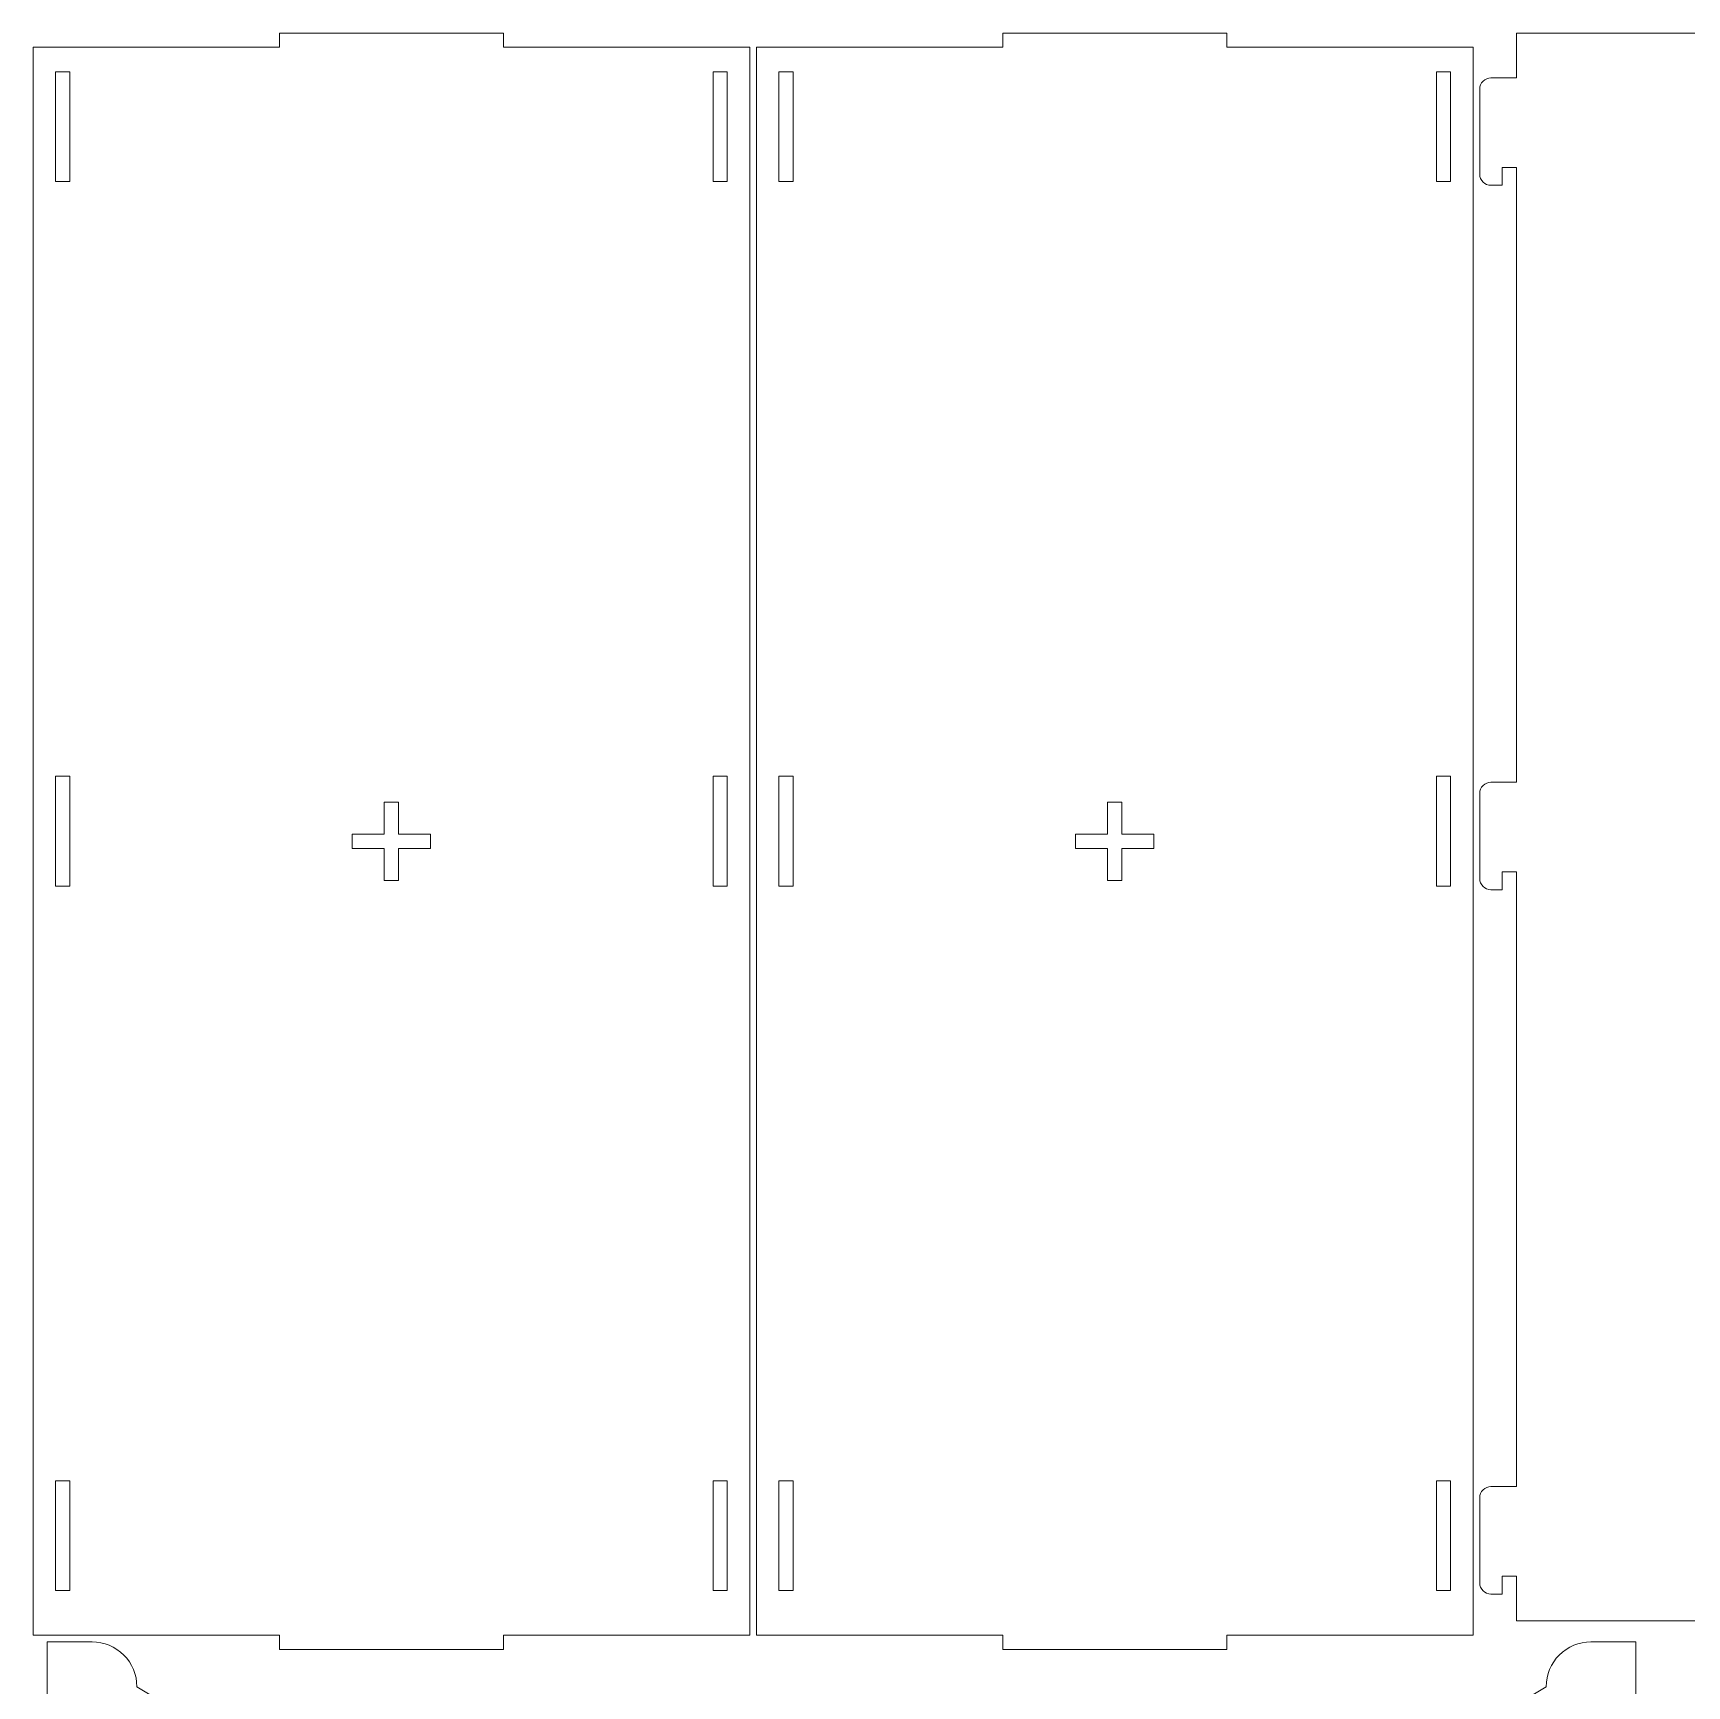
# Model space of a CAD drawing. Header units: millimetres. Extents: x -799 to 799, y -1498 to 1498.
# Drawn here: x -799 to -61, y -446 to 292 of the extents above; entities that cross this region are included whole.
import ezdxf

# ---------------------------------------------------------------- set-up
doc = ezdxf.new("R2010")
doc.units = ezdxf.units.MM
doc.header["$MEASUREMENT"] = 0
doc.layers.add('Layer 1', color=7, linetype='Continuous')

msp = doc.modelspace()

# ---------------------------------------------------------------- linework, layer by layer
at = {"layer": 'Layer 1', "color": 250, "lineweight": 20}
for points, knots in [([(-479.35, -423.5568), (-479.35, -423.5568), (-479.35, 285.7432), (-479.35, 285.7432), (-479.35, 285.7432), (-479.35, 285.7432), (-589.35, 285.7432), (-589.35, 285.7432), (-589.35, 285.7432), (-589.35, 285.7432), (-589.35, 292.0932), (-589.35, 292.0932), (-589.35, 292.0932), (-589.35, 292.0932), (-689.35, 292.0932), (-689.35, 292.0932), (-689.35, 292.0932), (-689.35, 292.0932), (-689.35, 285.7432), (-689.35, 285.7432), (-689.35, 285.7432), (-689.35, 285.7432), (-799.35, 285.7432), (-799.35, 285.7432), (-799.35, 285.7432), (-799.35, 285.7432), (-799.35, -423.5568), (-799.35, -423.5568), (-799.35, -423.5568), (-799.35, -423.5568), (-689.35, -423.5568), (-689.35, -423.5568), (-689.35, -423.5568), (-689.35, -423.5568), (-689.35, -429.9068), (-689.35, -429.9068), (-689.35, -429.9068), (-689.35, -429.9068), (-589.35, -429.9068), (-589.35, -429.9068), (-589.35, -429.9068), (-589.35, -429.9068), (-589.35, -423.5568), (-589.35, -423.5568), (-589.35, -423.5568), (-589.35, -423.5568), (-479.35, -423.5568), (-479.35, -423.5568)], [0, 0, 0, 0, 0.07692308, 0.07692308, 0.07692308, 0.07692308, 0.15384615, 0.15384615, 0.15384615, 0.15384615, 0.23076923, 0.23076923, 0.23076923, 0.23076923, 0.30769231, 0.30769231, 0.30769231, 0.30769231, 0.38461538, 0.38461538, 0.38461538, 0.38461538, 0.46153846, 0.46153846, 0.46153846, 0.46153846, 0.53846154, 0.53846154, 0.53846154, 0.53846154, 0.61538462, 0.61538462, 0.61538462, 0.61538462, 0.69230769, 0.69230769, 0.69230769, 0.69230769, 0.76923077, 0.76923077, 0.76923077, 0.76923077, 0.84615385, 0.84615385, 0.84615385, 0.84615385, 1, 1, 1, 1]), ([(-476.35, -423.5568), (-476.35, -423.5568), (-476.35, 285.7432), (-476.35, 285.7432), (-476.35, 285.7432), (-476.35, 285.7432), (-366.35, 285.7432), (-366.35, 285.7432), (-366.35, 285.7432), (-366.35, 285.7432), (-366.35, 292.0932), (-366.35, 292.0932), (-366.35, 292.0932), (-366.35, 292.0932), (-266.35, 292.0932), (-266.35, 292.0932), (-266.35, 292.0932), (-266.35, 292.0932), (-266.35, 285.7432), (-266.35, 285.7432), (-266.35, 285.7432), (-266.35, 285.7432), (-156.35, 285.7432), (-156.35, 285.7432), (-156.35, 285.7432), (-156.35, 285.7432), (-156.35, -423.5568), (-156.35, -423.5568), (-156.35, -423.5568), (-156.35, -423.5568), (-266.35, -423.5568), (-266.35, -423.5568), (-266.35, -423.5568), (-266.35, -423.5568), (-266.35, -429.9068), (-266.35, -429.9068), (-266.35, -429.9068), (-266.35, -429.9068), (-366.35, -429.9068), (-366.35, -429.9068), (-366.35, -429.9068), (-366.35, -429.9068), (-366.35, -423.5568), (-366.35, -423.5568), (-366.35, -423.5568), (-366.35, -423.5568), (-476.35, -423.5568), (-476.35, -423.5568)], [0, 0, 0, 0, 0.07692308, 0.07692308, 0.07692308, 0.07692308, 0.15384615, 0.15384615, 0.15384615, 0.15384615, 0.23076923, 0.23076923, 0.23076923, 0.23076923, 0.30769231, 0.30769231, 0.30769231, 0.30769231, 0.38461538, 0.38461538, 0.38461538, 0.38461538, 0.46153846, 0.46153846, 0.46153846, 0.46153846, 0.53846154, 0.53846154, 0.53846154, 0.53846154, 0.61538462, 0.61538462, 0.61538462, 0.61538462, 0.69230769, 0.69230769, 0.69230769, 0.69230769, 0.76923077, 0.76923077, 0.76923077, 0.76923077, 0.84615385, 0.84615385, 0.84615385, 0.84615385, 1, 1, 1, 1]), ([(-137, -417.2068), (-137, -417.2068), (150.3, -417.2068), (150.3, -417.2068), (150.3, -417.2068), (150.3, -417.2068), (150.3, -397.2068), (150.3, -397.2068), (150.3, -397.2068), (150.3, -397.2068), (156.65, -397.2068), (156.65, -397.2068), (156.65, -397.2068), (156.65, -397.2068), (156.65, -405.2068), (156.65, -405.2068), (156.65, -405.2068), (156.65, -405.2068), (161.65, -405.2068), (161.65, -405.2068), (161.65, -405.2068), (162.9761, -405.2068), (164.2479, -404.68), (165.1855, -403.7423), (165.1855, -403.7423), (166.1232, -402.8047), (166.65, -401.5329), (166.65, -400.2068), (166.65, -400.2068), (166.65, -400.2068), (166.65, -362.2068), (166.65, -362.2068), (166.65, -362.2068), (166.65, -360.8807), (166.1232, -359.6089), (165.1855, -358.6713), (165.1855, -358.6713), (164.2479, -357.7336), (162.9761, -357.2068), (161.65, -357.2068), (161.65, -357.2068), (161.65, -357.2068), (150.3, -357.2068), (150.3, -357.2068), (150.3, -357.2068), (150.3, -357.2068), (150.3, -82.5568), (150.3, -82.5568), (150.3, -82.5568), (150.3, -82.5568), (156.65, -82.5568), (156.65, -82.5568), (156.65, -82.5568), (156.65, -82.5568), (156.65, -90.5568), (156.65, -90.5568), (156.65, -90.5568), (156.65, -90.5568), (161.65, -90.5568), (161.65, -90.5568), (161.65, -90.5568), (162.9761, -90.5568), (164.2479, -90.03), (165.1855, -89.0923), (165.1855, -89.0923), (166.1232, -88.1547), (166.65, -86.8829), (166.65, -85.5568), (166.65, -85.5568), (166.65, -85.5568), (166.65, -47.5568), (166.65, -47.5568), (166.65, -47.5568), (166.65, -46.2307), (166.1232, -44.9589), (165.1855, -44.0213), (165.1855, -44.0213), (164.2479, -43.0836), (162.9761, -42.5568), (161.65, -42.5568), (161.65, -42.5568), (161.65, -42.5568), (150.3, -42.5568), (150.3, -42.5568), (150.3, -42.5568), (150.3, -42.5568), (150.3, 232.0932), (150.3, 232.0932), (150.3, 232.0932), (150.3, 232.0932), (156.65, 232.0932), (156.65, 232.0932), (156.65, 232.0932), (156.65, 232.0932), (156.65, 224.0932), (156.65, 224.0932), (156.65, 224.0932), (156.65, 224.0932), (161.65, 224.0932), (161.65, 224.0932), (161.65, 224.0932), (162.9761, 224.0932), (164.2479, 224.62), (165.1855, 225.5577), (165.1855, 225.5577), (166.1232, 226.4953), (166.65, 227.7671), (166.65, 229.0932), (166.65, 229.0932), (166.65, 229.0932), (166.65, 267.0932), (166.65, 267.0932), (166.65, 267.0932), (166.65, 268.4193), (166.1232, 269.6911), (165.1855, 270.6287), (165.1855, 270.6287), (164.2479, 271.5664), (162.9761, 272.0932), (161.65, 272.0932), (161.65, 272.0932), (161.65, 272.0932), (150.3, 272.0932), (150.3, 272.0932), (150.3, 272.0932), (150.3, 272.0932), (150.3, 292.0932), (150.3, 292.0932), (150.3, 292.0932), (150.3, 292.0932), (-137, 292.0932), (-137, 292.0932), (-137, 292.0932), (-137, 292.0932), (-137, 272.0932), (-137, 272.0932), (-137, 272.0932), (-137, 272.0932), (-148.35, 272.0932), (-148.35, 272.0932), (-148.35, 272.0932), (-149.6761, 272.0932), (-150.9479, 271.5664), (-151.8855, 270.6287), (-151.8855, 270.6287), (-152.8232, 269.6911), (-153.35, 268.4193), (-153.35, 267.0932), (-153.35, 267.0932), (-153.35, 267.0932), (-153.35, 229.0932), (-153.35, 229.0932), (-153.35, 229.0932), (-153.35, 226.3318), (-151.1114, 224.0932), (-148.35, 224.0932), (-148.35, 224.0932), (-148.35, 224.0932), (-143.35, 224.0932), (-143.35, 224.0932), (-143.35, 224.0932), (-143.35, 224.0932), (-143.35, 232.0932), (-143.35, 232.0932), (-143.35, 232.0932), (-143.35, 232.0932), (-137, 232.0932), (-137, 232.0932), (-137, 232.0932), (-137, 232.0932), (-137, -42.5568), (-137, -42.5568), (-137, -42.5568), (-137, -42.5568), (-148.35, -42.5568), (-148.35, -42.5568), (-148.35, -42.5568), (-149.6761, -42.5568), (-150.9479, -43.0836), (-151.8855, -44.0213), (-151.8855, -44.0213), (-152.8232, -44.9589), (-153.35, -46.2307), (-153.35, -47.5568), (-153.35, -47.5568), (-153.35, -47.5568), (-153.35, -85.5568), (-153.35, -85.5568), (-153.35, -85.5568), (-153.35, -88.3182), (-151.1114, -90.5568), (-148.35, -90.5568), (-148.35, -90.5568), (-148.35, -90.5568), (-143.35, -90.5568), (-143.35, -90.5568), (-143.35, -90.5568), (-143.35, -90.5568), (-143.35, -82.5568), (-143.35, -82.5568), (-143.35, -82.5568), (-143.35, -82.5568), (-137, -82.5568), (-137, -82.5568), (-137, -82.5568), (-137, -82.5568), (-137, -357.2068), (-137, -357.2068), (-137, -357.2068), (-137, -357.2068), (-148.35, -357.2068), (-148.35, -357.2068), (-148.35, -357.2068), (-149.6761, -357.2068), (-150.9479, -357.7336), (-151.8855, -358.6713), (-151.8855, -358.6713), (-152.8232, -359.6089), (-153.35, -360.8807), (-153.35, -362.2068), (-153.35, -362.2068), (-153.35, -362.2068), (-153.35, -400.2068), (-153.35, -400.2068), (-153.35, -400.2068), (-153.35, -402.9682), (-151.1114, -405.2068), (-148.35, -405.2068), (-148.35, -405.2068), (-148.35, -405.2068), (-143.35, -405.2068), (-143.35, -405.2068), (-143.35, -405.2068), (-143.35, -405.2068), (-143.35, -397.2068), (-143.35, -397.2068), (-143.35, -397.2068), (-143.35, -397.2068), (-137, -397.2068), (-137, -397.2068), (-137, -397.2068), (-137, -397.2068), (-137, -417.2068), (-137, -417.2068)], [0, 0, 0, 0, 0.01612903, 0.01612903, 0.01612903, 0.01612903, 0.03225806, 0.03225806, 0.03225806, 0.03225806, 0.0483871, 0.0483871, 0.0483871, 0.0483871, 0.06451613, 0.06451613, 0.06451613, 0.06451613, 0.08064516, 0.08064516, 0.08064516, 0.08064516, 0.09677419, 0.09677419, 0.09677419, 0.09677419, 0.11290323, 0.11290323, 0.11290323, 0.11290323, 0.12903226, 0.12903226, 0.12903226, 0.12903226, 0.14516129, 0.14516129, 0.14516129, 0.14516129, 0.16129032, 0.16129032, 0.16129032, 0.16129032, 0.17741935, 0.17741935, 0.17741935, 0.17741935, 0.19354839, 0.19354839, 0.19354839, 0.19354839, 0.20967742, 0.20967742, 0.20967742, 0.20967742, 0.22580645, 0.22580645, 0.22580645, 0.22580645, 0.24193548, 0.24193548, 0.24193548, 0.24193548, 0.25806452, 0.25806452, 0.25806452, 0.25806452, 0.27419355, 0.27419355, 0.27419355, 0.27419355, 0.29032258, 0.29032258, 0.29032258, 0.29032258, 0.30645161, 0.30645161, 0.30645161, 0.30645161, 0.32258065, 0.32258065, 0.32258065, 0.32258065, 0.33870968, 0.33870968, 0.33870968, 0.33870968, 0.35483871, 0.35483871, 0.35483871, 0.35483871, 0.37096774, 0.37096774, 0.37096774, 0.37096774, 0.38709677, 0.38709677, 0.38709677, 0.38709677, 0.40322581, 0.40322581, 0.40322581, 0.40322581, 0.41935484, 0.41935484, 0.41935484, 0.41935484, 0.43548387, 0.43548387, 0.43548387, 0.43548387, 0.4516129, 0.4516129, 0.4516129, 0.4516129, 0.46774194, 0.46774194, 0.46774194, 0.46774194, 0.48387097, 0.48387097, 0.48387097, 0.48387097, 0.5, 0.5, 0.5, 0.5, 0.51612903, 0.51612903, 0.51612903, 0.51612903, 0.53225806, 0.53225806, 0.53225806, 0.53225806, 0.5483871, 0.5483871, 0.5483871, 0.5483871, 0.56451613, 0.56451613, 0.56451613, 0.56451613, 0.58064516, 0.58064516, 0.58064516, 0.58064516, 0.59677419, 0.59677419, 0.59677419, 0.59677419, 0.61290323, 0.61290323, 0.61290323, 0.61290323, 0.62903226, 0.62903226, 0.62903226, 0.62903226, 0.64516129, 0.64516129, 0.64516129, 0.64516129, 0.66129032, 0.66129032, 0.66129032, 0.66129032, 0.67741935, 0.67741935, 0.67741935, 0.67741935, 0.69354839, 0.69354839, 0.69354839, 0.69354839, 0.70967742, 0.70967742, 0.70967742, 0.70967742, 0.72580645, 0.72580645, 0.72580645, 0.72580645, 0.74193548, 0.74193548, 0.74193548, 0.74193548, 0.75806452, 0.75806452, 0.75806452, 0.75806452, 0.77419355, 0.77419355, 0.77419355, 0.77419355, 0.79032258, 0.79032258, 0.79032258, 0.79032258, 0.80645161, 0.80645161, 0.80645161, 0.80645161, 0.82258065, 0.82258065, 0.82258065, 0.82258065, 0.83870968, 0.83870968, 0.83870968, 0.83870968, 0.85483871, 0.85483871, 0.85483871, 0.85483871, 0.87096774, 0.87096774, 0.87096774, 0.87096774, 0.88709677, 0.88709677, 0.88709677, 0.88709677, 0.90322581, 0.90322581, 0.90322581, 0.90322581, 0.91935484, 0.91935484, 0.91935484, 0.91935484, 0.93548387, 0.93548387, 0.93548387, 0.93548387, 0.9516129, 0.9516129, 0.9516129, 0.9516129, 0.96774194, 0.96774194, 0.96774194, 0.96774194, 1, 1, 1, 1]), ([(-783, 274.7432), (-783, 274.7432), (-783, 225.7432), (-783, 225.7432), (-783, 225.7432), (-783, 225.7432), (-789.35, 225.7432), (-789.35, 225.7432), (-789.35, 225.7432), (-789.35, 225.7432), (-789.35, 274.7432), (-789.35, 274.7432), (-789.35, 274.7432), (-789.35, 274.7432), (-783, 274.7432), (-783, 274.7432)], [0, 0, 0, 0, 0.2, 0.2, 0.2, 0.2, 0.4, 0.4, 0.4, 0.4, 0.6, 0.6, 0.6, 0.6, 1, 1, 1, 1]), ([(-489.35, 225.7432), (-489.35, 225.7432), (-495.7, 225.7432), (-495.7, 225.7432), (-495.7, 225.7432), (-495.7, 225.7432), (-495.7, 274.7432), (-495.7, 274.7432), (-495.7, 274.7432), (-495.7, 274.7432), (-489.35, 274.7432), (-489.35, 274.7432), (-489.35, 274.7432), (-489.35, 274.7432), (-489.35, 225.7432), (-489.35, 225.7432)], [0, 0, 0, 0, 0.2, 0.2, 0.2, 0.2, 0.4, 0.4, 0.4, 0.4, 0.6, 0.6, 0.6, 0.6, 1, 1, 1, 1]), ([(-466.35, 225.7432), (-466.35, 225.7432), (-460, 225.7432), (-460, 225.7432), (-460, 225.7432), (-460, 225.7432), (-460, 274.7432), (-460, 274.7432), (-460, 274.7432), (-460, 274.7432), (-466.35, 274.7432), (-466.35, 274.7432), (-466.35, 274.7432), (-466.35, 274.7432), (-466.35, 225.7432), (-466.35, 225.7432)], [0, 0, 0, 0, 0.2, 0.2, 0.2, 0.2, 0.4, 0.4, 0.4, 0.4, 0.6, 0.6, 0.6, 0.6, 1, 1, 1, 1]), ([(-172.7, 274.7432), (-172.7, 274.7432), (-172.7, 225.7432), (-172.7, 225.7432), (-172.7, 225.7432), (-172.7, 225.7432), (-166.35, 225.7432), (-166.35, 225.7432), (-166.35, 225.7432), (-166.35, 225.7432), (-166.35, 274.7432), (-166.35, 274.7432), (-166.35, 274.7432), (-166.35, 274.7432), (-172.7, 274.7432), (-172.7, 274.7432)], [0, 0, 0, 0, 0.2, 0.2, 0.2, 0.2, 0.4, 0.4, 0.4, 0.4, 0.6, 0.6, 0.6, 0.6, 1, 1, 1, 1]), ([(-783, -39.9068), (-783, -39.9068), (-783, -88.9068), (-783, -88.9068), (-783, -88.9068), (-783, -88.9068), (-789.35, -88.9068), (-789.35, -88.9068), (-789.35, -88.9068), (-789.35, -88.9068), (-789.35, -39.9068), (-789.35, -39.9068), (-789.35, -39.9068), (-789.35, -39.9068), (-783, -39.9068), (-783, -39.9068)], [0, 0, 0, 0, 0.2, 0.2, 0.2, 0.2, 0.4, 0.4, 0.4, 0.4, 0.6, 0.6, 0.6, 0.6, 1, 1, 1, 1]), ([(-495.7, -39.9068), (-495.7, -39.9068), (-489.35, -39.9068), (-489.35, -39.9068), (-489.35, -39.9068), (-489.35, -39.9068), (-489.35, -88.9068), (-489.35, -88.9068), (-489.35, -88.9068), (-489.35, -88.9068), (-495.7, -88.9068), (-495.7, -88.9068), (-495.7, -88.9068), (-495.7, -88.9068), (-495.7, -39.9068), (-495.7, -39.9068)], [0, 0, 0, 0, 0.2, 0.2, 0.2, 0.2, 0.4, 0.4, 0.4, 0.4, 0.6, 0.6, 0.6, 0.6, 1, 1, 1, 1]), ([(-460, -39.9068), (-460, -39.9068), (-466.35, -39.9068), (-466.35, -39.9068), (-466.35, -39.9068), (-466.35, -39.9068), (-466.35, -88.9068), (-466.35, -88.9068), (-466.35, -88.9068), (-466.35, -88.9068), (-460, -88.9068), (-460, -88.9068), (-460, -88.9068), (-460, -88.9068), (-460, -39.9068), (-460, -39.9068)], [0, 0, 0, 0, 0.2, 0.2, 0.2, 0.2, 0.4, 0.4, 0.4, 0.4, 0.6, 0.6, 0.6, 0.6, 1, 1, 1, 1]), ([(-172.7, -39.9068), (-172.7, -39.9068), (-172.7, -88.9068), (-172.7, -88.9068), (-172.7, -88.9068), (-172.7, -88.9068), (-166.35, -88.9068), (-166.35, -88.9068), (-166.35, -88.9068), (-166.35, -88.9068), (-166.35, -39.9068), (-166.35, -39.9068), (-166.35, -39.9068), (-166.35, -39.9068), (-172.7, -39.9068), (-172.7, -39.9068)], [0, 0, 0, 0, 0.2, 0.2, 0.2, 0.2, 0.4, 0.4, 0.4, 0.4, 0.6, 0.6, 0.6, 0.6, 1, 1, 1, 1]), ([(-636.175, -51.4068), (-636.175, -51.4068), (-636.175, -65.7318), (-636.175, -65.7318), (-636.175, -65.7318), (-636.175, -65.7318), (-621.85, -65.7318), (-621.85, -65.7318), (-621.85, -65.7318), (-621.85, -65.7318), (-621.85, -72.0818), (-621.85, -72.0818), (-621.85, -72.0818), (-621.85, -72.0818), (-636.175, -72.0818), (-636.175, -72.0818), (-636.175, -72.0818), (-636.175, -72.0818), (-636.175, -86.4068), (-636.175, -86.4068), (-636.175, -86.4068), (-636.175, -86.4068), (-642.525, -86.4068), (-642.525, -86.4068), (-642.525, -86.4068), (-642.525, -86.4068), (-642.525, -72.0818), (-642.525, -72.0818), (-642.525, -72.0818), (-642.525, -72.0818), (-656.85, -72.0818), (-656.85, -72.0818), (-656.85, -72.0818), (-656.85, -72.0818), (-656.85, -65.7318), (-656.85, -65.7318), (-656.85, -65.7318), (-656.85, -65.7318), (-642.525, -65.7318), (-642.525, -65.7318), (-642.525, -65.7318), (-642.525, -65.7318), (-642.525, -51.4068), (-642.525, -51.4068), (-642.525, -51.4068), (-642.525, -51.4068), (-636.175, -51.4068), (-636.175, -51.4068)], [0, 0, 0, 0, 0.07692308, 0.07692308, 0.07692308, 0.07692308, 0.15384615, 0.15384615, 0.15384615, 0.15384615, 0.23076923, 0.23076923, 0.23076923, 0.23076923, 0.30769231, 0.30769231, 0.30769231, 0.30769231, 0.38461538, 0.38461538, 0.38461538, 0.38461538, 0.46153846, 0.46153846, 0.46153846, 0.46153846, 0.53846154, 0.53846154, 0.53846154, 0.53846154, 0.61538462, 0.61538462, 0.61538462, 0.61538462, 0.69230769, 0.69230769, 0.69230769, 0.69230769, 0.76923077, 0.76923077, 0.76923077, 0.76923077, 0.84615385, 0.84615385, 0.84615385, 0.84615385, 1, 1, 1, 1]), ([(-319.525, -51.4068), (-319.525, -51.4068), (-319.525, -65.7318), (-319.525, -65.7318), (-319.525, -65.7318), (-319.525, -65.7318), (-333.85, -65.7318), (-333.85, -65.7318), (-333.85, -65.7318), (-333.85, -65.7318), (-333.85, -72.0818), (-333.85, -72.0818), (-333.85, -72.0818), (-333.85, -72.0818), (-319.525, -72.0818), (-319.525, -72.0818), (-319.525, -72.0818), (-319.525, -72.0818), (-319.525, -86.4068), (-319.525, -86.4068), (-319.525, -86.4068), (-319.525, -86.4068), (-313.175, -86.4068), (-313.175, -86.4068), (-313.175, -86.4068), (-313.175, -86.4068), (-313.175, -72.0818), (-313.175, -72.0818), (-313.175, -72.0818), (-313.175, -72.0818), (-298.85, -72.0818), (-298.85, -72.0818), (-298.85, -72.0818), (-298.85, -72.0818), (-298.85, -65.7318), (-298.85, -65.7318), (-298.85, -65.7318), (-298.85, -65.7318), (-313.175, -65.7318), (-313.175, -65.7318), (-313.175, -65.7318), (-313.175, -65.7318), (-313.175, -51.4068), (-313.175, -51.4068), (-313.175, -51.4068), (-313.175, -51.4068), (-319.525, -51.4068), (-319.525, -51.4068)], [0, 0, 0, 0, 0.07692308, 0.07692308, 0.07692308, 0.07692308, 0.15384615, 0.15384615, 0.15384615, 0.15384615, 0.23076923, 0.23076923, 0.23076923, 0.23076923, 0.30769231, 0.30769231, 0.30769231, 0.30769231, 0.38461538, 0.38461538, 0.38461538, 0.38461538, 0.46153846, 0.46153846, 0.46153846, 0.46153846, 0.53846154, 0.53846154, 0.53846154, 0.53846154, 0.61538462, 0.61538462, 0.61538462, 0.61538462, 0.69230769, 0.69230769, 0.69230769, 0.69230769, 0.76923077, 0.76923077, 0.76923077, 0.76923077, 0.84615385, 0.84615385, 0.84615385, 0.84615385, 1, 1, 1, 1]), ([(-783, -354.5568), (-783, -354.5568), (-783, -403.5568), (-783, -403.5568), (-783, -403.5568), (-783, -403.5568), (-789.35, -403.5568), (-789.35, -403.5568), (-789.35, -403.5568), (-789.35, -403.5568), (-789.35, -354.5568), (-789.35, -354.5568), (-789.35, -354.5568), (-789.35, -354.5568), (-783, -354.5568), (-783, -354.5568)], [0, 0, 0, 0, 0.2, 0.2, 0.2, 0.2, 0.4, 0.4, 0.4, 0.4, 0.6, 0.6, 0.6, 0.6, 1, 1, 1, 1]), ([(-495.7, -354.5568), (-495.7, -354.5568), (-489.35, -354.5568), (-489.35, -354.5568), (-489.35, -354.5568), (-489.35, -354.5568), (-489.35, -403.5568), (-489.35, -403.5568), (-489.35, -403.5568), (-489.35, -403.5568), (-495.7, -403.5568), (-495.7, -403.5568), (-495.7, -403.5568), (-495.7, -403.5568), (-495.7, -354.5568), (-495.7, -354.5568)], [0, 0, 0, 0, 0.2, 0.2, 0.2, 0.2, 0.4, 0.4, 0.4, 0.4, 0.6, 0.6, 0.6, 0.6, 1, 1, 1, 1]), ([(-460, -354.5568), (-460, -354.5568), (-466.35, -354.5568), (-466.35, -354.5568), (-466.35, -354.5568), (-466.35, -354.5568), (-466.35, -403.5568), (-466.35, -403.5568), (-466.35, -403.5568), (-466.35, -403.5568), (-460, -403.5568), (-460, -403.5568), (-460, -403.5568), (-460, -403.5568), (-460, -354.5568), (-460, -354.5568)], [0, 0, 0, 0, 0.2, 0.2, 0.2, 0.2, 0.4, 0.4, 0.4, 0.4, 0.6, 0.6, 0.6, 0.6, 1, 1, 1, 1]), ([(-172.7, -354.5568), (-172.7, -354.5568), (-172.7, -403.5568), (-172.7, -403.5568), (-172.7, -403.5568), (-172.7, -403.5568), (-166.35, -403.5568), (-166.35, -403.5568), (-166.35, -403.5568), (-166.35, -403.5568), (-166.35, -354.5568), (-166.35, -354.5568), (-166.35, -354.5568), (-166.35, -354.5568), (-172.7, -354.5568), (-172.7, -354.5568)], [0, 0, 0, 0, 0.2, 0.2, 0.2, 0.2, 0.4, 0.4, 0.4, 0.4, 0.6, 0.6, 0.6, 0.6, 1, 1, 1, 1]), ([(-793, -511.5568), (-793, -511.5568), (-793, -841.5568), (-793, -841.5568), (-793, -841.5568), (-793, -841.5568), (-799, -841.5568), (-799, -841.5568), (-799, -841.5568), (-799, -841.5568), (-799, -881.5568), (-799, -881.5568), (-799, -881.5568), (-799, -881.5568), (-793, -881.5568), (-793, -881.5568), (-793, -881.5568), (-793, -881.5568), (-793, -926.5568), (-793, -926.5568), (-793, -926.5568), (-793, -926.5568), (-773, -926.5568), (-773, -926.5568), (-773, -926.5568), (-761.9543, -926.5568), (-753.0001, -917.6026), (-753, -906.5568), (-753, -906.5568), (-753, -906.5568), (-438.35, -717.3948), (-438.35, -717.3948), (-438.35, -717.3948), (-438.35, -717.3948), (-123.7, -906.5568), (-123.7, -906.5568), (-123.7, -906.5568), (-123.7, -911.8611), (-121.5929, -916.9482), (-117.8421, -920.6989), (-117.8421, -920.6989), (-114.0914, -924.4497), (-109.0043, -926.5568), (-103.7, -926.5568), (-103.7, -926.5568), (-103.7, -926.5568), (-83.7, -926.5568), (-83.7, -926.5568), (-83.7, -926.5568), (-83.7, -926.5568), (-83.7, -881.5568), (-83.7, -881.5568), (-83.7, -881.5568), (-83.7, -881.5568), (-68.35, -881.5568), (-68.35, -881.5568), (-68.35, -881.5568), (-65.0363, -881.5568), (-62.35, -878.8705), (-62.35, -875.5568), (-62.35, -875.5568), (-62.35, -875.5568), (-62.35, -837.5568), (-62.35, -837.5568), (-62.35, -837.5568), (-62.35, -835.9655), (-62.9821, -834.4394), (-64.1074, -833.3142), (-64.1074, -833.3142), (-65.2326, -832.1889), (-66.7587, -831.5568), (-68.35, -831.5568), (-68.35, -831.5568), (-68.35, -831.5568), (-77.7, -831.5568), (-77.7, -831.5568), (-77.7, -831.5568), (-77.7, -831.5568), (-77.7, -841.5568), (-77.7, -841.5568), (-77.7, -841.5568), (-77.7, -841.5568), (-83.7, -841.5568), (-83.7, -841.5568), (-83.7, -841.5568), (-83.7, -841.5568), (-83.7, -511.5568), (-83.7, -511.5568), (-83.7, -511.5568), (-83.7, -511.5568), (-68.35, -511.5568), (-68.35, -511.5568), (-68.35, -511.5568), (-65.0363, -511.5568), (-62.35, -508.8705), (-62.35, -505.5568), (-62.35, -505.5568), (-62.35, -505.5568), (-62.35, -467.5568), (-62.35, -467.5568), (-62.35, -467.5568), (-62.35, -465.9655), (-62.9821, -464.4394), (-64.1074, -463.3142), (-64.1074, -463.3142), (-65.2326, -462.1889), (-66.7587, -461.5568), (-68.35, -461.5568), (-68.35, -461.5568), (-68.35, -461.5568), (-77.35, -461.5568), (-77.35, -461.5568), (-77.35, -461.5568), (-77.35, -461.5568), (-77.35, -471.5568), (-77.35, -471.5568), (-77.35, -471.5568), (-77.35, -471.5568), (-83.7, -471.5568), (-83.7, -471.5568), (-83.7, -471.5568), (-83.7, -471.5568), (-83.7, -426.5568), (-83.7, -426.5568), (-83.7, -426.5568), (-83.7, -426.5568), (-103.7, -426.5568), (-103.7, -426.5568), (-103.7, -426.5568), (-109.0043, -426.5568), (-114.0914, -428.6639), (-117.8421, -432.4147), (-117.8421, -432.4147), (-121.5929, -436.1654), (-123.7, -441.2525), (-123.7, -446.5568), (-123.7, -446.5568), (-123.7, -446.5568), (-438.35, -635.7188), (-438.35, -635.7188), (-438.35, -635.7188), (-438.35, -635.7188), (-753, -446.5568), (-753, -446.5568), (-753, -446.5568), (-753, -441.2525), (-755.1071, -436.1654), (-758.8579, -432.4147), (-758.8579, -432.4147), (-762.6086, -428.6639), (-767.6957, -426.5568), (-773, -426.5568), (-773, -426.5568), (-773, -426.5568), (-793, -426.5568), (-793, -426.5568), (-793, -426.5568), (-793, -426.5568), (-793, -471.5568), (-793, -471.5568), (-793, -471.5568), (-793, -471.5568), (-799.35, -471.5568), (-799.35, -471.5568), (-799.35, -471.5568), (-799.35, -471.5568), (-799.35, -511.5568), (-799.35, -511.5568), (-799.35, -511.5568), (-799.35, -511.5568), (-793, -511.5568), (-793, -511.5568)], [0, 0, 0, 0, 0.02272727, 0.02272727, 0.02272727, 0.02272727, 0.04545455, 0.04545455, 0.04545455, 0.04545455, 0.06818182, 0.06818182, 0.06818182, 0.06818182, 0.09090909, 0.09090909, 0.09090909, 0.09090909, 0.11363636, 0.11363636, 0.11363636, 0.11363636, 0.13636364, 0.13636364, 0.13636364, 0.13636364, 0.15909091, 0.15909091, 0.15909091, 0.15909091, 0.18181818, 0.18181818, 0.18181818, 0.18181818, 0.20454545, 0.20454545, 0.20454545, 0.20454545, 0.22727273, 0.22727273, 0.22727273, 0.22727273, 0.25, 0.25, 0.25, 0.25, 0.27272727, 0.27272727, 0.27272727, 0.27272727, 0.29545455, 0.29545455, 0.29545455, 0.29545455, 0.31818182, 0.31818182, 0.31818182, 0.31818182, 0.34090909, 0.34090909, 0.34090909, 0.34090909, 0.36363636, 0.36363636, 0.36363636, 0.36363636, 0.38636364, 0.38636364, 0.38636364, 0.38636364, 0.40909091, 0.40909091, 0.40909091, 0.40909091, 0.43181818, 0.43181818, 0.43181818, 0.43181818, 0.45454545, 0.45454545, 0.45454545, 0.45454545, 0.47727273, 0.47727273, 0.47727273, 0.47727273, 0.5, 0.5, 0.5, 0.5, 0.52272727, 0.52272727, 0.52272727, 0.52272727, 0.54545455, 0.54545455, 0.54545455, 0.54545455, 0.56818182, 0.56818182, 0.56818182, 0.56818182, 0.59090909, 0.59090909, 0.59090909, 0.59090909, 0.61363636, 0.61363636, 0.61363636, 0.61363636, 0.63636364, 0.63636364, 0.63636364, 0.63636364, 0.65909091, 0.65909091, 0.65909091, 0.65909091, 0.68181818, 0.68181818, 0.68181818, 0.68181818, 0.70454545, 0.70454545, 0.70454545, 0.70454545, 0.72727273, 0.72727273, 0.72727273, 0.72727273, 0.75, 0.75, 0.75, 0.75, 0.77272727, 0.77272727, 0.77272727, 0.77272727, 0.79545455, 0.79545455, 0.79545455, 0.79545455, 0.81818182, 0.81818182, 0.81818182, 0.81818182, 0.84090909, 0.84090909, 0.84090909, 0.84090909, 0.86363636, 0.86363636, 0.86363636, 0.86363636, 0.88636364, 0.88636364, 0.88636364, 0.88636364, 0.90909091, 0.90909091, 0.90909091, 0.90909091, 0.93181818, 0.93181818, 0.93181818, 0.93181818, 0.95454545, 0.95454545, 0.95454545, 0.95454545, 1, 1, 1, 1])]:
    msp.add_open_spline(points, degree=3, knots=knots, dxfattribs=at)

doc.saveas('drawing.dxf')
